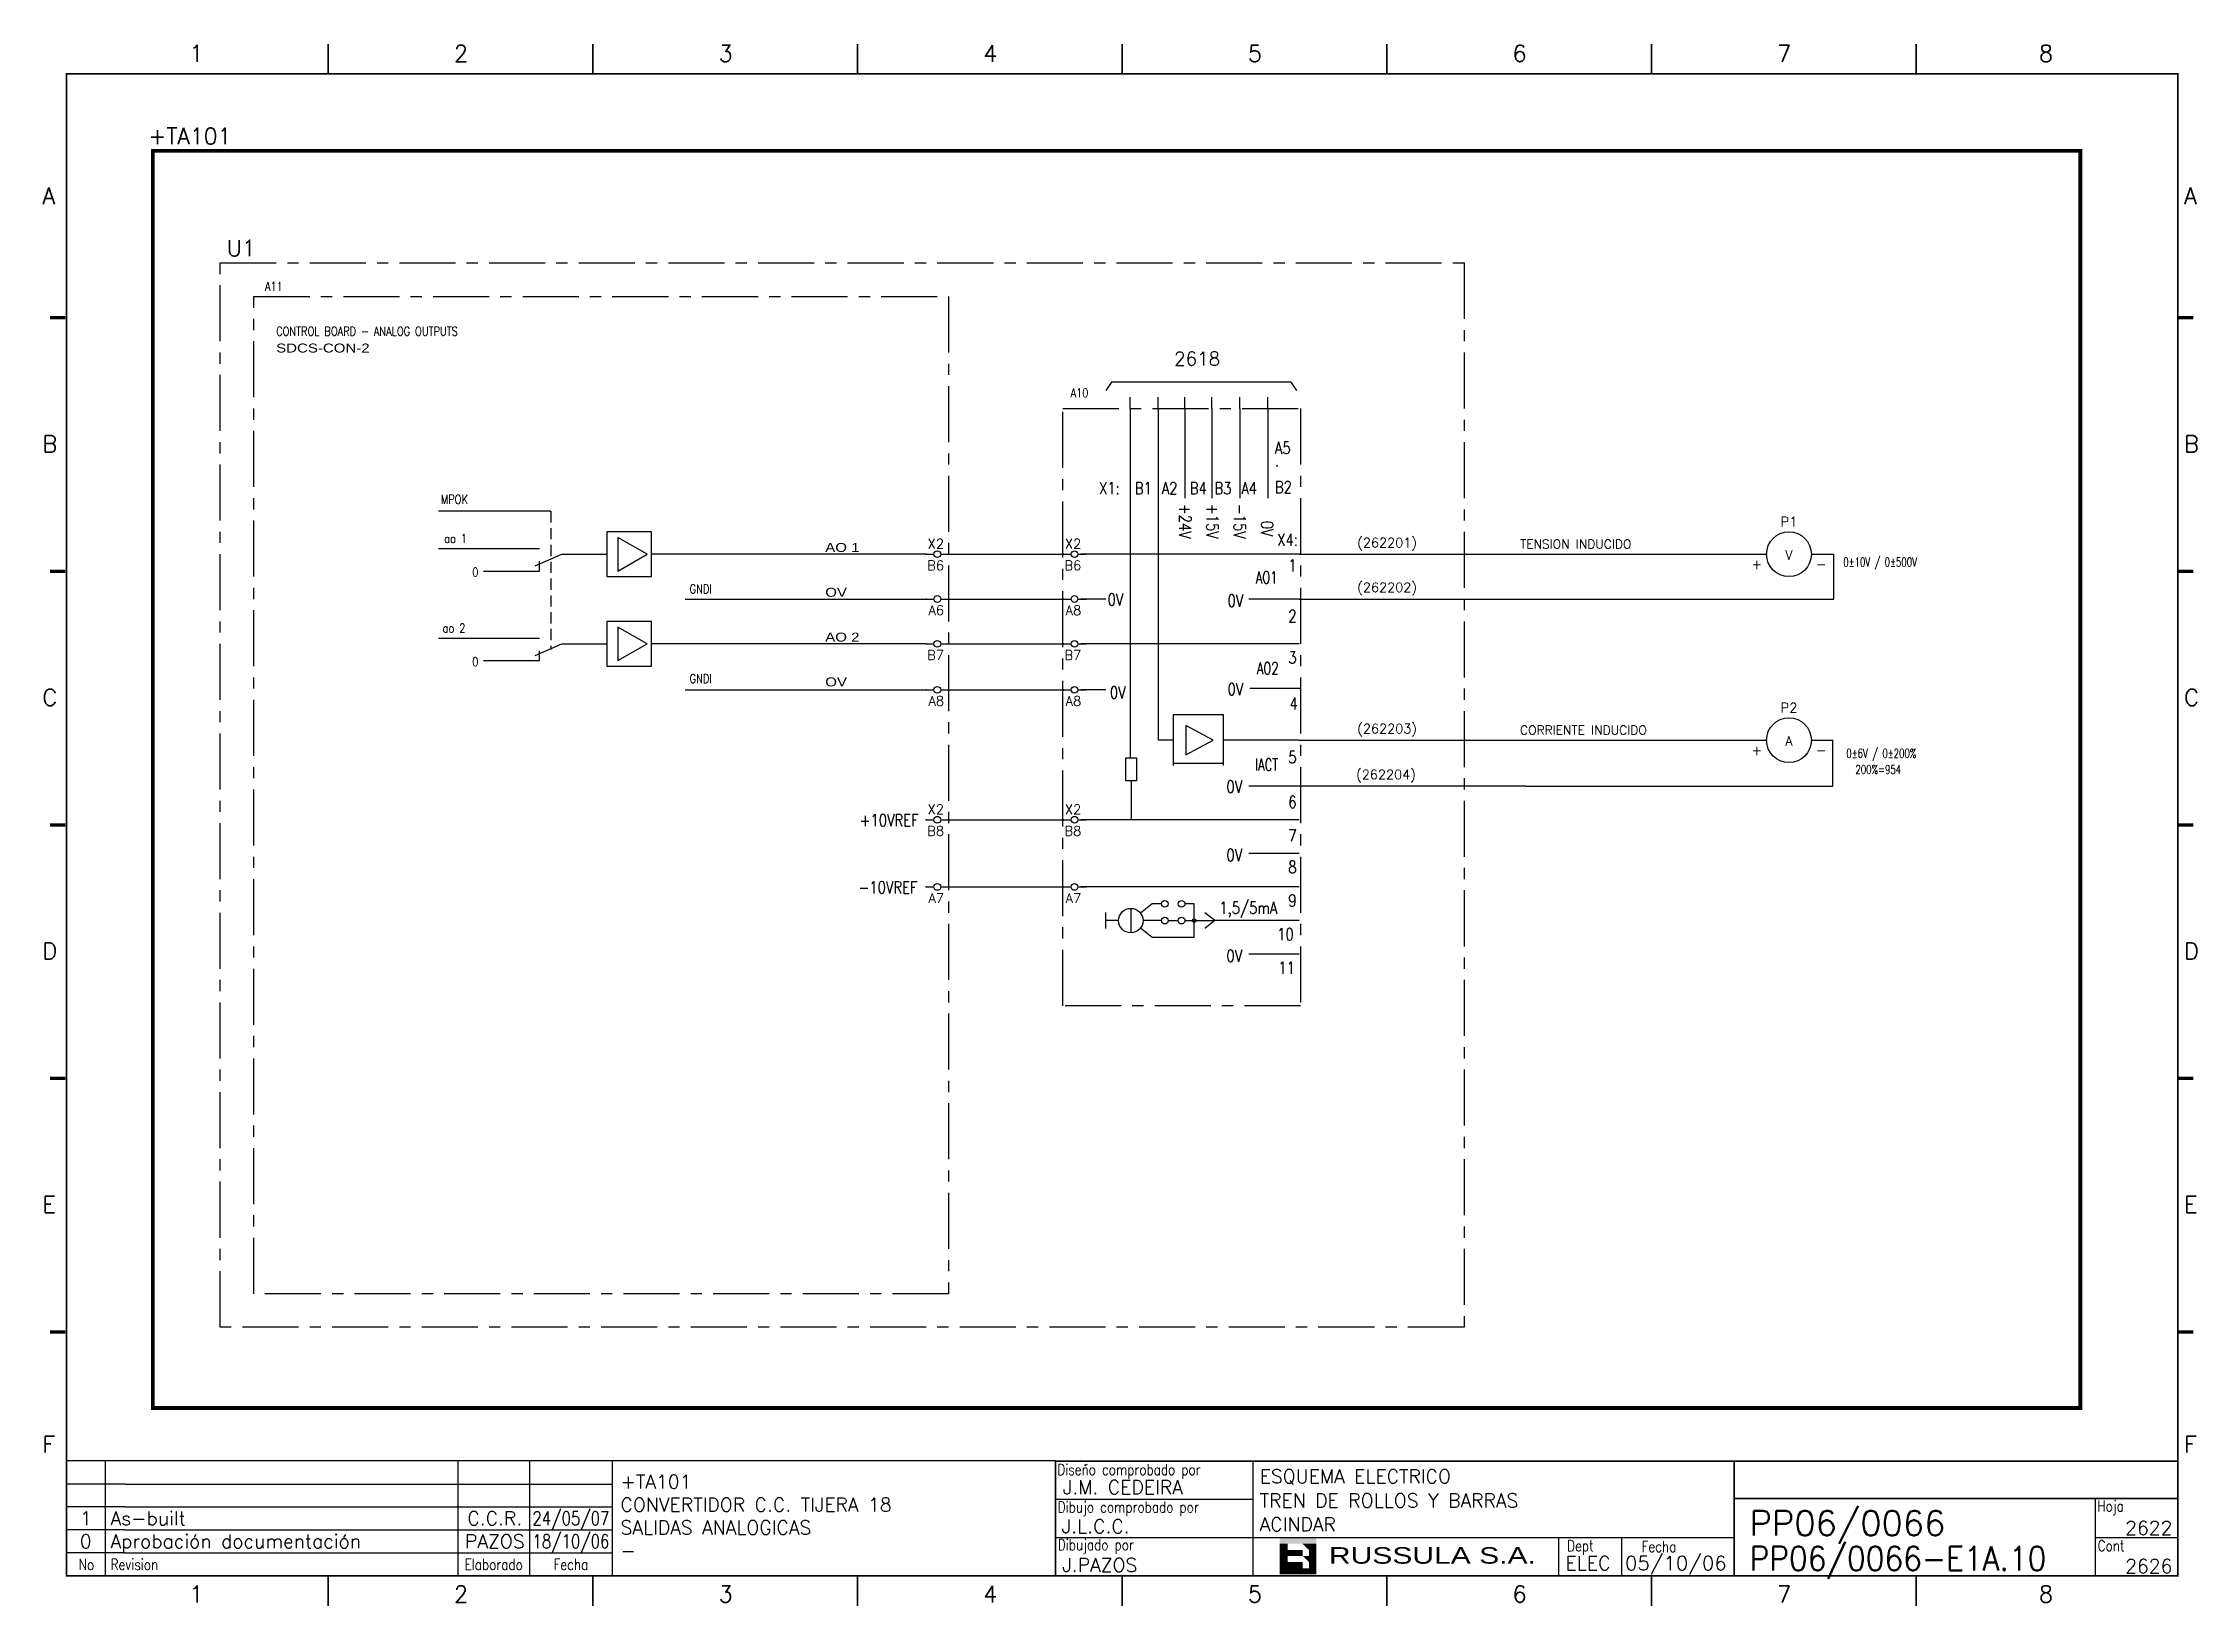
# Model space of a CAD drawing. Extents: x 401 to 882, y -9 to 340.
import ezdxf
from ezdxf.enums import TextEntityAlignment as Align

# ---------------------------------------------------------------- set-up
doc = ezdxf.new("R2010")
doc.units = 0
doc.header["$LTSCALE"] = 10
doc.header["$MEASUREMENT"] = 0
for name, pattern in [('CENTER', [2, 1.25, -0.25, 0.25, -0.25]), ('DASHDOT', [1, 0.5, -0.25, 0, -0.25]), ('HIDDEN', [0.375, 0.25, -0.125])]:
    doc.linetypes.add(name, pattern=pattern)
doc.layers.get('0').update_dxf_attribs({"linetype": 'CONTINUOUS'})
for name, color, linetype in [('$TYP', 7, 'CONTINUOUS'), ('1', 7, 'CONTINUOUS'), ('10', 5, 'CONTINUOUS'), ('2', 7, 'CONTINUOUS'), ('25', 3, 'CONTINUOUS'), ('25KT', 4, 'HIDDEN'), ('25PK', 4, 'CENTER'), ('35', 2, 'CONTINUOUS'), ('8', 1, 'CONTINUOUS'), ('9', 6, 'CONTINUOUS'), ('DIBUJO', 7, 'CONTINUOUS'), ('NODE', 7, 'CONTINUOUS')]:
    doc.layers.add(name, color=color, linetype=linetype)
doc.styles.add('ABBSTYLE', font='ROMANS.SHX', dxfattribs={"width": 0.8})
doc.styles.add('HELV', font='HELV.SHX')
doc.styles.add('HELVETICA', font='HELV.SHX')
doc.styles.add('LABEL', font='SIMPLEX', dxfattribs={"width": 0.8, "height": 4})
doc.styles.add('ROMANS', font='ROMANS.SHX')
doc.styles.get("Standard").update_dxf_attribs({"font": 'simplex'})

# ---------------------------------------------------------------- blocks, each defined once
blk = doc.blocks.new('NOD', base_point=(237.5, 170))
at = {"layer": 'NODE'}
blk.add_point((237.5, 170), dxfattribs=at)
blk = doc.blocks.new('$$PLR12C')
for p, q in [((-2.5, 0), (-0.75, 0)), ((0.75, 0), (2.5, 0))]:
    blk.add_line(p, q)
at = {"layer": '2'}
blk.add_circle((0, 0), 0.75, dxfattribs=at)
for p in [(-2.5, 0), (2.5, 0)]:
    blk.add_blockref('NOD', p, dxfattribs=at)
at = {"layer": '8'}
blk.add_attdef('*A', text='', height=2.15, dxfattribs=at).set_placement((1.5, -3.575), align=Align.RIGHT)
at = {"layer": '9'}
blk.add_attdef('ID', text='', height=2.15, dxfattribs=at).set_placement((1.5, 1.25), align=Align.RIGHT)
blk = doc.blocks.new('AMP')
at = {"layer": '35'}
for p, q in [((0, 5), (0, -5)), ((10, 5), (0, 5)), ((10, -5), (10, 5)), ((0, -5), (10, -5))]:
    blk.add_line(p, q, dxfattribs=at)
blk.add_lwpolyline([(7.5, -3.75), (7.5, 3.75), (1, 0)], close=True, dxfattribs=at)
blk = doc.blocks.new('$080101')
at = {"layer": '2'}
blk.add_circle((5, 0), 5, dxfattribs=at)
for p in [(0, 0), (10, 0)]:
    blk.add_blockref('NOD', p, dxfattribs=at)
at = {"layer": '$TYP', "flags": 3}
blk.add_attdef('TYP', text='', height=2.15, dxfattribs=at).set_placement((5, -8.75), align=Align.CENTER)
at = {"layer": '8'}
blk.add_attdef('1A', text='', height=2.15, dxfattribs=at).set_placement((-1, -3.325), align=Align.RIGHT)
blk.add_attdef('2A', (11, -3.325), '', height=2.15, dxfattribs=at)
at = {"layer": '9'}
for tag, p in [('ID', (5, 6.175)), ('FUNK', (5, -1.25))]:
    blk.add_attdef(tag, text='', height=2.15, dxfattribs=at).set_placement(p, align=Align.CENTER)
blk = doc.blocks.new('newcajec')
at = {"layer": '1'}
for p, q in [((179.4, 20.85), (0.13, 20.85)), ((7, 20.85), (7, 0)), ((71, 20.85), (71, 0)), ((84, 20.85), (84, 0.09)), ((99, 20.85), (99, 0)), ((184.64, 20.18), (184.81, 20.01)), ((184.81, 20.01), (185.18, 20.25)), ((215.2, 20.8), (215.2, 0)), ((10.6, 16.64), (0, 16.64)), ((10.6, 16.64), (99, 16.64)), ((10.6, 12.48), (0, 12.48)), ((10.6, 12.48), (99, 12.48)), ((179.4, 13.87), (215.2, 13.87)), ((368, 14.06), (368, 0)), ((10.6, 8.32), (0, 8.32)), ((10.6, 8.32), (99, 8.32)), ((10.6, 4.16), (0, 4.16)), ((10.6, 4.16), (99, 4.16)), ((179.4, 6.93), (267.63, 6.93)), ((267.63, 6.93), (302.5, 6.93)), ((270.63, 6.91), (270.63, 0)), ((282.07, 6.93), (282.07, 0)), ((368, 6.93), (383, 6.93))]:
    blk.add_line(p, q, dxfattribs=at)
for points in [[(47.5, 272.5, 0.3, 0.3, 0), (47.5, 277.91, 0.3, 0.3, 0)], [(95.5, 272.5, 0.3, 0.3, 0), (95.5, 277.91, 0.3, 0.3, 0)], [(143.5, 272.5, 0.3, 0.3, 0), (143.5, 277.91, 0.3, 0.3, 0)], [(191.5, 272.5, 0.3, 0.3, 0), (191.5, 277.91, 0.3, 0.3, 0)], [(239.5, 272.5, 0.3, 0.3, 0), (239.5, 277.91, 0.3, 0.3, 0)], [(287.5, 272.5, 0.3, 0.3, 0), (287.5, 277.91, 0.3, 0.3, 0)], [(335.5, 272.5, 0.3, 0.3, 0), (335.5, 277.91, 0.3, 0.3, 0)], [(-2.99, 228.23, 0.6, 0.6, 0), (-0.18, 228.23, 0.6, 0.6, 0)], [(383.01, 228.23, 0.6, 0.6, 0), (385.82, 228.23, 0.6, 0.6, 0)], [(-2.99, 182.23, 0.6, 0.6, 0), (-0.18, 182.23, 0.6, 0.6, 0)], [(383.01, 182.23, 0.6, 0.6, 0), (385.82, 182.23, 0.6, 0.6, 0)], [(-2.99, 136.23, 0.6, 0.6, 0), (-0.18, 136.23, 0.6, 0.6, 0)], [(383.01, 136.23, 0.6, 0.6, 0), (385.82, 136.23, 0.6, 0.6, 0)], [(-2.99, 90.23, 0.6, 0.6, 0), (-0.18, 90.23, 0.6, 0.6, 0)], [(383.01, 90.23, 0.6, 0.6, 0), (385.82, 90.23, 0.6, 0.6, 0)], [(-2.99, 44.23, 0.6, 0.6, 0), (-0.18, 44.23, 0.6, 0.6, 0)], [(383.01, 44.23, 0.6, 0.6, 0), (385.82, 44.23, 0.6, 0.6, 0)], [(383, 20.8, 0.3, 0.3, 0), (179.4, 20.8, 0.3, 0.3, 0), (179.4, 0, 0.3, 0.3, 0)], [(302.5, 20.8, 0.3, 0.3, 0), (302.5, 0, 0.3, 0.3, 0)], [(302.5, 14, 0.3, 0.3, 0), (383, 14, 0.3, 0.3, 0)], [(47.5, -5.5, 0.3, 0.3, 0), (47.5, -0.09, 0.3, 0.3, 0)], [(95.5, -5.5, 0.3, 0.3, 0), (95.5, -0.09, 0.3, 0.3, 0)], [(143.5, -5.5, 0.3, 0.3, 0), (143.5, -0.09, 0.3, 0.3, 0)], [(191.5, -5.5, 0.3, 0.3, 0), (191.5, -0.09, 0.3, 0.3, 0)], [(239.5, -5.5, 0.3, 0.3, 0), (239.5, -0.09, 0.3, 0.3, 0)], [(287.5, -5.5, 0.3, 0.3, 0), (287.5, -0.09, 0.3, 0.3, 0)], [(335.5, -5.5, 0.3, 0.3, 0), (335.5, -0.09, 0.3, 0.3, 0)]]:
    blk.add_lwpolyline(points, format="xyseb", dxfattribs=at)
at = {"layer": '1', "const_width": 0.3}
blk.add_lwpolyline([(0, 0), (0, 272.5), (383, 272.5), (383, 0)], close=True, dxfattribs=at)
at = {"layer": '2', "color": 14}
for p, q in [((221.42, 4.69), (221.42, 5.81)), ((221.42, 2.47), (221.42, 3.58))]:
    blk.add_line(p, q, dxfattribs=at)
for points in [[(220.05, 5.81), (220.05, 6.92), (226.74, 5.81), (226.74, 6.92)], [(221.42, 2.47), (220.05, 2.47), (221.42, 5.81), (220.05, 5.81)], [(221.42, 4.69), (224.25, 4.69), (221.42, 3.58), (224.25, 3.58)], [(224.25, 5.81), (225.37, 5.81), (225.37, 4.69)], [(225.37, 5.81), (226.74, 5.81), (225.37, 1.35), (226.74, 1.35)], [(224.25, 0.24), (224.25, 2.47), (220.05, 0.24), (220.05, 2.47)], [(224.25, 3.58), (225.37, 3.58), (225.37, 2.47)], [(226.74, 1.35), (226.74, 0.24), (224.25, 1.35), (224.25, 0.24)]]:
    blk.add_solid(points, dxfattribs=at)
at = {"layer": '1', "style": 'ROMANS'}
for s, p in [('1', (22.29, 274.68)), ('2', (70.29, 274.68)), ('3', (118.29, 274.68)), ('4', (166.29, 274.68)), ('5', (214.29, 274.68)), ('6', (262.29, 274.68)), ('7', (310.29, 274.68)), ('8', (357.79, 274.68)), ('A', (-4.37, 248.84)), ('A', (384.13, 248.84)), ('B', (-4.37, 203.84)), ('B', (384.13, 203.84)), ('C', (-4.37, 157.84)), ('C', (384.13, 157.84)), ('D', (-4.37, 111.84)), ('D', (384.13, 111.84)), ('E', (-4.37, 65.84)), ('E', (384.13, 65.84)), ('F', (-4.37, 22.34)), ('F', (384.13, 22.34)), ('1', (22.29, -4.82)), ('2', (70.29, -4.82)), ('3', (118.29, -4.82)), ('4', (166.29, -4.82)), ('5', (214.29, -4.82)), ('6', (262.29, -4.82)), ('7', (310.29, -4.82)), ('8', (357.79, -4.82))]:
    blk.add_text(s, height=3, dxfattribs=at).set_placement(p)
at = {"layer": '1', "style": 'LABEL', "width": 0.8}
for s, p in [('Diseno comprobado por', (179.73, 18.27)), ('Dibujo comprobado por', (179.81, 11.47)), ('Hoja', (368.38, 11.66)), ('Dibujado por', (179.83, 4.64)), ('Fecha', (285.71, 4.3)), ('Cont', (368.43, 4.46)), ('No', (2.23, 1.05)), ('Revision', (8, 1.05))]:
    blk.add_text(s, height=2, dxfattribs=at).set_placement(p)
for s, p in [('Dept', (274.61, 4.44)), ('Elaborado', (77.5, 1.05)), ('Fecha', (91.5, 1.05))]:
    blk.add_text(s, height=2, dxfattribs=at).set_placement(p, align=Align.CENTER)
at = {"layer": '10', "style": 'ROMANS'}
for tag, p in [('REV41', (3.5, 18.74)), ('REV43', (77.7, 18.74)), ('REV31', (3.5, 14.58)), ('REV33', (77.7, 14.58)), ('REV21', (3.5, 10.42)), ('REV23', (77.7, 10.42)), ('REV11', (3.5, 6.27)), ('REV13', (77.7, 6.27))]:
    blk.add_attdef(tag, text='', height=2.5, dxfattribs=at).set_placement(p, align=Align.MIDDLE)
for tag, p, height in [('REV42', (8, 17.49), 2.5), ('REV32', (8, 13.33), 2.5), ('SHEETNAME1', (100.5, 15.83), 2.5), ('DESIGNCHECK', (180.74, 14.83), 2.5), ('DOCUMENTTYPE', (216.43, 16.8), 2.5), ('NOTA', (305.32, 15.8), 3), ('SHEETNAME2', (100.5, 11.67), 2.5), ('OBJECT', (216.43, 12.4), 2.5), ('ORDER', (305.32, 7.3), 4.5), ('REV22', (8, 9.17), 2.5), ('SHEETNAME3', (100.5, 7.51), 2.5), ('DRAWINGCHECK', (180.53, 7.71), 2.5), ('CUSTOMER', (216.43, 8.08), 2.5), ('REV12', (8, 5.01), 2.5), ('SHEETNAME4', (100.5, 3.35), 2.5), ('DOCUMENT_ID', (305.32, 0.93), 4.4), ('USER', (180.63, 0.71), 2.5), ('DEPARTMENT', (271.93, 1.05), 2.5)]:
    blk.add_attdef(tag, p, '', height=height, dxfattribs=at)
for tag, width, p, p2 in [('REV44', 1.221199, (84.53, 17.49), (98.48, 17.49)), ('REV34', 1.221199, (84.53, 13.33), (98.48, 13.33)), ('REV24', 1.221199, (84.53, 9.17), (98.48, 9.17)), ('REV14', 1.221199, (84.53, 5.01), (98.48, 5.01)), ('CREATED2', 7.039915, (282.71, 1.05), (301.14, 1.05))]:
    blk.add_attdef(tag, text='', height=2.5, dxfattribs=dict(at, width=width)).set_placement(p, p2, align=Align.FIT)
for tag, p in [('SHEET', (382, 7.43)), ('NEXTSHEET', (382, 0.5))]:
    blk.add_attdef(tag, text='', height=2.5, dxfattribs=at).set_placement(p, align=Align.RIGHT)
at = {"layer": 'DIBUJO', "color": 14, "style": 'HELVETICA', "width": 1.3}
blk.add_text('RUSSULA S.A.', height=3, dxfattribs=at).set_placement((229, 2.19))

msp = doc.modelspace()

# ---------------------------------------------------------------- linework, layer by layer
at = {"layer": '2', "color": 3}
for p, q in [((643.86, 258.83), (643.86, 261.33)), ((650.11, 258.83), (650.11, 261.33)), ((656.11, 258.83), (656.11, 261.33)), ((662.11, 258.83), (662.11, 261.33)), ((668.36, 258.83), (668.36, 261.33)), ((674.61, 258.83), (674.61, 261.33)), ((643.86, 258.83), (643.86, 180.83)), ((650.11, 258.83), (650.11, 184.83)), ((656.11, 258.83), (656.11, 238.83)), ((662.11, 258.83), (662.11, 238.83)), ((668.36, 258.83), (668.36, 238.83)), ((674.61, 258.83), (674.61, 238.83))]:
    msp.add_line(p, q, dxfattribs=at)
at = {"layer": '2', "color": 4, "linetype": 'CENTER'}
for p, q in [((628.86, 258.83), (681.86, 258.83)), ((628.86, 125.58), (628.86, 258.83)), ((681.86, 258.83), (681.86, 125.58)), ((681.86, 125.58), (628.86, 125.58))]:
    msp.add_line(p, q, dxfattribs=at)
at = {"layer": '2', "color": 7}
for p, q in [((602.11, 226.33), (628.98, 226.33)), ((681.61, 226.33), (724.64, 226.33)), ((724.64, 226.33), (785.86, 226.33)), ((795.86, 226.33), (800.86, 226.33)), ((800.86, 216.33), (800.86, 226.33)), ((602.11, 216.33), (628.98, 216.33)), ((681.61, 216.33), (732.37, 216.33)), ((732.37, 216.33), (800.86, 216.33)), ((602.11, 206.33), (628.98, 206.33)), ((602.11, 196.08), (628.98, 196.08)), ((681.61, 184.83), (724.64, 184.83)), ((724.64, 184.83), (785.86, 184.83)), ((795.86, 184.83), (800.61, 184.83)), ((800.61, 174.58), (800.61, 184.83)), ((732.12, 174.58), (681.61, 174.58)), ((732.12, 174.58), (800.61, 174.58)), ((602.11, 167.08), (628.98, 167.08)), ((602.11, 152.08), (628.98, 152.08))]:
    msp.add_line(p, q, dxfattribs=at)
at = {"layer": '2', "color": 3, "linetype": 'DASHDOT'}
msp.add_lwpolyline([(425.86, 316.33, 0.84, 0.84, 0), (855.86, 316.33, 0.84, 0.84, 0), (855.86, 35.83, 0.84, 0.84, 0), (425.86, 35.83, 0.84, 0.84, 0), (425.86, 316.33, 0.84, 0.84, 0)], format="xyseb", dxfattribs=at)
at = {"layer": '25'}
for p, q in [((639.73, 264.71), (638.48, 262.83)), ((679.73, 264.71), (639.73, 264.71)), ((679.73, 264.71), (680.98, 262.83)), ((681.61, 226.33), (632.86, 226.33)), ((638.48, 216.33), (632.86, 216.33)), ((681.61, 216.33), (670.36, 216.33)), ((681.61, 206.33), (632.86, 206.33)), ((638.48, 196.08), (632.86, 196.08)), ((681.86, 196.33), (670.61, 196.33)), ((664.73, 190.46), (653.48, 190.46)), ((653.48, 190.46), (653.48, 179.21)), ((662.39, 184.83), (656.29, 188.11)), ((656.29, 188.11), (656.29, 181.55)), ((664.73, 179.21), (664.73, 190.46)), ((653.48, 184.83), (650.2, 184.83)), ((656.29, 181.55), (662.39, 184.83)), ((681.61, 184.83), (664.73, 184.83)), ((642.94, 175.73), (642.94, 180.89)), ((642.94, 180.89), (645.28, 180.89)), ((645.28, 180.89), (645.28, 175.73)), ((653.48, 179.71), (664.73, 179.71)), ((645.28, 175.73), (642.94, 175.73)), ((644.11, 175.73), (644.11, 167.08)), ((681.61, 174.58), (670.36, 174.58)), ((681.61, 167.08), (632.86, 167.08)), ((681.61, 159.58), (670.36, 159.58)), ((681.61, 152.08), (632.86, 152.08)), ((638.41, 146.37), (638.41, 142.79)), ((641.3, 144.58), (638.41, 144.58)), ((644.03, 147.31), (644.03, 141.86)), ((648.79, 148.33), (646.17, 146.27)), ((650.86, 144.58), (646.76, 144.58)), ((650.86, 148.33), (648.79, 148.33)), ((652.36, 144.58), (654.61, 144.58)), ((658.17, 148.33), (656.11, 148.33)), ((656.11, 144.58), (662.79, 144.58)), ((658.17, 140.83), (658.17, 148.33)), ((662.79, 144.58), (660.52, 146.33)), ((662.79, 144.58), (660.52, 142.83)), ((681.61, 144.58), (662.79, 144.58)), ((648.79, 140.83), (646.17, 142.9)), ((658.17, 140.83), (648.79, 140.83)), ((681.61, 137.08), (670.36, 137.08))]:
    msp.add_line(p, q, dxfattribs=at)
for centre, radius in [((651.61, 148.33), 0.75), ((655.36, 148.33), 0.75), ((644.03, 144.58), 2.73), ((651.61, 144.58), 0.75), ((655.36, 144.58), 0.75)]:
    msp.add_circle(centre, radius, dxfattribs=at)
at = {"layer": '25KT', "color": 7}
msp.add_line((514.61, 235.9), (514.61, 205.08), dxfattribs=at)
at = {"layer": '25PK'}
for p, q in [((440.86, 291.33), (718.36, 291.33)), ((440.86, 53.83), (440.86, 291.33)), ((718.36, 291.33), (718.36, 53.83)), ((448.36, 61.33), (448.36, 283.83)), ((448.36, 283.83), (603.36, 283.83)), ((603.36, 283.83), (603.36, 61.33)), ((603.36, 61.33), (448.36, 61.33)), ((718.36, 53.83), (440.86, 53.83))]:
    msp.add_line(p, q, dxfattribs=at)
at = {"layer": '35', "color": 7}
for p, q in [((514.61, 235.9), (489.61, 235.9)), ((489.61, 227.58), (512.11, 227.58)), ((511.16, 223.71), (517.11, 226.33)), ((517.11, 226.33), (527.11, 226.33)), ((598.36, 226.33), (537.11, 226.33)), ((499.61, 222.58), (512.11, 222.58)), ((512.11, 222.58), (512.11, 224.77)), ((544.61, 216.33), (598.36, 216.33)), ((489.61, 207.58), (512.11, 207.58)), ((499.61, 202.58), (512.11, 202.58)), ((511.16, 203.71), (517.11, 206.33)), ((512.11, 202.58), (512.11, 204.77)), ((517.11, 206.33), (527.11, 206.33)), ((598.36, 206.33), (537.11, 206.33)), ((544.61, 196.08), (598.36, 196.08))]:
    msp.add_line(p, q, dxfattribs=at)
at = {"layer": '35'}
msp.add_circle((658.17, 144.58), 0.399, dxfattribs=at)

# ---------------------------------------------------------------- block references
at = {"layer": '2', "color": 7}
ref = msp.add_blockref('newcajec', (406.58, -1.61), dxfattribs=dict(at, xscale=1.229895899416758, yscale=1.229895899416792, zscale=1.2298958994168))
ref.add_attrib('REV24', '24/05/07', dxfattribs={"layer": '10', "height": 3.075, "style": 'ROMANS', "width": 0.728168}).set_placement((510.54, 9.67), (527.7, 9.67), align=Align.FIT)
ref.add_attrib('SHEETNAME3', 'SALIDAS ANALOGICAS', (530.19, 7.62), dxfattribs={"layer": '10', "height": 3.0747, "style": 'ROMANS'})
ref.add_attrib('SHEETNAME2', 'CONVERTIDOR C.C. TIJERA 18', (530.19, 12.73), dxfattribs={"layer": '10', "height": 3.0747, "style": 'ROMANS'})
ref.add_attrib('SHEETNAME1', '+TA101', (530.19, 17.85), dxfattribs={"layer": '10', "height": 3.075, "style": 'ROMANS'})
ref.add_attrib('USER', 'J.PAZOS', (628.74, -0.74), dxfattribs={"layer": '10', "height": 3.075, "style": 'ROMANS'})
ref.add_attrib('DRAWINGCHECK', 'J.L.C.C.', (628.62, 7.87), dxfattribs={"layer": '10', "height": 3.075, "style": 'ROMANS'})
ref.add_attrib('DESIGNCHECK', 'J.M. CEDEIRA', (628.87, 16.63), dxfattribs={"layer": '10', "height": 3.0747, "style": 'ROMANS'})
ref.add_attrib('REV22', 'As-built', (416.42, 9.67), dxfattribs={"layer": '10', "height": 3.075, "style": 'ROMANS'})
ref.add_attrib('REV12', 'Aprobación documentación', (416.42, 4.55), dxfattribs={"layer": '10', "height": 3.0747, "style": 'ROMANS'})
ref.add_attrib('REV21', '1', dxfattribs={"layer": '10', "height": 3.07, "style": 'ROMANS'}).set_placement((410.89, 11.21), align=Align.MIDDLE)
ref.add_attrib('REV11', '0', dxfattribs={"layer": '10', "height": 3.07, "style": 'ROMANS'}).set_placement((410.89, 6.09), align=Align.MIDDLE)
ref.add_attrib('SHEETNAME4', '-', (530.19, 2.5), dxfattribs={"layer": '10', "height": 3.07, "style": 'ROMANS'})
ref.add_attrib('REV14', '18/10/06', dxfattribs={"layer": '10', "height": 3.075, "style": 'ROMANS', "width": 0.728168}).set_placement((510.54, 4.55), (527.7, 4.55), align=Align.FIT)
ref.add_attrib('REV23', 'C.C.R.', dxfattribs={"layer": '10', "height": 3.075, "style": 'ROMANS'}).set_placement((502.14, 11.21), align=Align.MIDDLE)
ref.add_attrib('REV13', 'PAZOS', dxfattribs={"layer": '10', "height": 3.075, "style": 'ROMANS'}).set_placement((502.14, 6.09), align=Align.MIDDLE)
ref.add_attrib('DOCUMENT_ID', 'PP06/0066-E1A.10', (782.1, -0.46), dxfattribs={"layer": '10', "height": 5.4115, "style": 'ROMANS', "width": 0.9})
ref.add_attrib('ORDER', 'PP06/0066', (782.1, 7.37), dxfattribs={"layer": '10', "height": 5.535, "style": 'ROMANS'})
ref.add_attrib('CUSTOMER', 'ACINDAR', (672.77, 8.33), dxfattribs={"layer": '10', "height": 3.075, "style": 'ROMANS'})
ref.add_attrib('OBJECT', 'TREN DE ROLLOS Y BARRAS', (672.77, 13.64), dxfattribs={"layer": '10', "height": 3.0747, "style": 'ROMANS'})
ref.add_attrib('DOCUMENTTYPE', 'ESQUEMA ELECTRICO', (672.77, 19.05), dxfattribs={"layer": '10', "height": 3.0747, "style": 'ROMANS'})
ref.add_attrib('CREATED2', '05/10/06', dxfattribs={"layer": '10', "height": 3.075, "style": 'ROMANS', "width": 0.961976}).set_placement((754.28, -0.33), (776.96, -0.33), align=Align.FIT)
ref.add_attrib('DEPARTMENT', 'ELEC', (741.03, -0.33), dxfattribs={"layer": '10', "height": 3.075, "style": 'ROMANS'})
ref.add_attrib('NEXTSHEET', '2626', dxfattribs={"layer": '10', "height": 3.075, "style": 'ROMANS'}).set_placement((876.4, -1), align=Align.RIGHT)
ref.add_attrib('SHEET', '2622', dxfattribs={"layer": '10', "height": 3.075, "style": 'ROMANS'}).set_placement((876.4, 7.53), align=Align.RIGHT)
for name, p, values in [('$080101', (785.86, 226.33), {'FUNK': 'V', 'ID': 'P1', '1A': '+', '2A': '-'}), ('$$PLR12C', (600.86, 226.33), {'ID': 'X2', '*A': 'B6'}), ('$$PLR12C', (631.48, 226.33), {'ID': 'X2', '*A': 'B6'}), ('$$PLR12C', (600.86, 216.33), {'*A': 'A6'}), ('$$PLR12C', (631.48, 216.33), {'*A': 'A8'}), ('$$PLR12C', (600.86, 206.33), {'*A': 'B7'}), ('$$PLR12C', (631.48, 206.33), {'*A': 'B7'}), ('$$PLR12C', (600.86, 196.08), {'*A': 'A8'}), ('$$PLR12C', (631.48, 196.08), {'*A': 'A8'}), ('$080101', (785.86, 184.83), {'FUNK': 'A', 'ID': 'P2', '1A': '+', '2A': '-'}), ('$$PLR12C', (600.86, 167.08), {'ID': 'X2', '*A': 'B8'}), ('$$PLR12C', (631.48, 167.08), {'ID': 'X2', '*A': 'B8'}), ('$$PLR12C', (600.86, 152.08), {'*A': 'A7'}), ('$$PLR12C', (631.48, 152.08), {'*A': 'A7'})]:
    msp.add_blockref(name, p, dxfattribs=at).add_auto_attribs(values)
at = {"layer": '35', "color": 7, "rotation": 180}
for p in [(537.11, 226.33), (537.11, 206.33)]:
    msp.add_blockref('AMP', p, dxfattribs=at)

# ---------------------------------------------------------------- texts
at = {"layer": '2', "color": 6}
for s, height, p in [('+TA101', 3.6, (424.86, 317.83)), ('U1', 3.6, (442.36, 292.83)), ('(262201)', 2.1, (694.55, 227.85)), ('(262202)', 2.1, (694.55, 217.87)), ('(262203)', 2.1, (694.55, 186.35)), ('(262204)', 2.1, (694.3, 176.12))]:
    msp.add_text(s, height=height, dxfattribs=at).set_placement(p)
at = {"layer": '2', "color": 7, "style": 'ROMANS'}
for s, height, p in [('2618', 3, (653.67, 268.46)), ('TENSION INDUCIDO', 2, (730.86, 227.58)), ('CORRIENTE INDUCIDO', 2, (730.86, 186.08))]:
    msp.add_text(s, height=height, dxfattribs=at).set_placement(p)
at = {"layer": '2', "color": 7, "style": 'ROMANS', "width": 0.7}
for s, p in [('0%%P10V / 0%%P500V', (802.97, 223.57)), ('0%%P6V / 0%%P200%', (803.66, 180.89)), ('200%=954', (805.68, 177.29))]:
    msp.add_text(s, height=2, dxfattribs=at).set_placement(p)
at = {"layer": '25'}
for s, height, style, width, p in [('A11', 2, 'ABBSTYLE', 0.8, (450.86, 285.08)), ('CONTROL BOARD - ANALOG OUTPUTS', 2, 'ABBSTYLE', 0.8, (453.36, 275.08)), ('SDCS-CON-2', 2, 'HELV', 1.2, (453.36, 271.33)), ('A10', 2, 'ABBSTYLE', 0.8, (630.61, 261.33)), ('A5', 2.7, 'ROMANS', 0.8, (676.17, 248.69)), ('.', 2.7, 'ROMANS', 0.8, (676.17, 245.94)), ('X1:', 2.7, 'ROMANS', 0.8, (636.92, 239.69)), ('B1', 2.7, 'ROMANS', 0.8, (644.92, 239.69)), ('A2', 2.7, 'ROMANS', 0.8, (650.92, 239.69)), ('B4', 2.7, 'ROMANS', 0.8, (657.17, 239.69)), ('B3', 2.7, 'ROMANS', 0.8, (662.67, 239.69)), ('A4', 2.7, 'ROMANS', 0.8, (668.67, 239.69)), ('B2', 2.7, 'ROMANS', 0.8, (676.17, 239.94)), ('MPOK', 2, 'ABBSTYLE', 0.8, (490.11, 237.58)), ('ao 1', 2, 'ABBSTYLE', 0.8, (490.86, 228.83)), ('X4:', 2.7, 'ROMANS', 0.8, (676.67, 228.19)), ('AO 1', 2, 'HELV', 1.2, (575.86, 226.83)), ('0', 2, 'ABBSTYLE', 0.8, (497.11, 221.33)), ('1', 2.7, 'ROMANS', 0.8, (679.17, 222.44)), ('GNDI', 2, 'ABBSTYLE', 0.8, (545.61, 217.58)), ('OV', 2, 'HELV', 1.2, (575.86, 216.83)), ('2', 2.7, 'ROMANS', 0.8, (679.17, 211.19)), ('ao 2', 2, 'ABBSTYLE', 0.8, (490.5, 208.83)), ('AO 2', 2, 'HELV', 1.2, (575.86, 206.83)), ('0', 2, 'ABBSTYLE', 0.8, (497.11, 201.33)), ('3', 2.7, 'ROMANS', 0.8, (679.17, 201.94)), ('GNDI', 2, 'ABBSTYLE', 0.8, (545.61, 197.58)), ('OV', 2, 'HELV', 1.2, (575.86, 196.83)), ('4', 2.7, 'ROMANS', 0.8, (679.42, 191.69)), ('5', 2.7, 'ROMANS', 0.8, (679.17, 179.69)), ('6', 2.7, 'ROMANS', 0.8, (679.17, 169.69)), ('7', 2.7, 'ROMANS', 0.8, (679.17, 162.19)), ('8', 2.7, 'ROMANS', 0.8, (679.17, 155.19)), ('1,5/5mA', 2.7, 'ROMANS', 0.8, (663.76, 146.07)), ('9', 2.7, 'ROMANS', 0.8, (679.17, 147.69)), ('10', 2.7, 'ROMANS', 0.8, (676.67, 140.19)), ('11', 2.7, 'ROMANS', 0.8, (676.92, 132.69))]:
    msp.add_text(s, height=height, dxfattribs=dict(at, style=style, width=width)).set_placement(p)
at = {"layer": '25', "style": 'ROMANS', "width": 0.8}
for s, p in [('+24V', (654.82, 237.54)), ('+15V', (660.91, 237.54)), ('-15V', (667.01, 237.54)), ('0V', (673.1, 233.79))]:
    msp.add_text(s, height=2.7, rotation=270, dxfattribs=at).set_placement(p)
at = {"layer": '25', "style": 'ROMANS'}
for s, width, p in [('AO1', 0.7, (674.32, 219.79)), ('0V', 0.8, (640.61, 214.87)), ('0V', 0.8, (667.36, 214.62)), ('AO2', 0.7, (674.57, 199.54)), ('0V', 0.8, (667.36, 194.87)), ('0V', 0.8, (641.11, 194.12)), ('IACT', 0.7, (674.32, 178.04)), ('0V', 0.8, (667.11, 173.12)), ('+10VREF', 0.8, (590.11, 165.62)), ('0V', 0.8, (667.11, 157.87)), ('-10VREF', 0.8, (589.86, 150.62)), ('0V', 0.8, (667.11, 135.37))]:
    msp.add_text(s, height=2.7, dxfattribs=dict(at, width=width)).set_placement(p, align=Align.CENTER)

doc.saveas('drawing.dxf')
